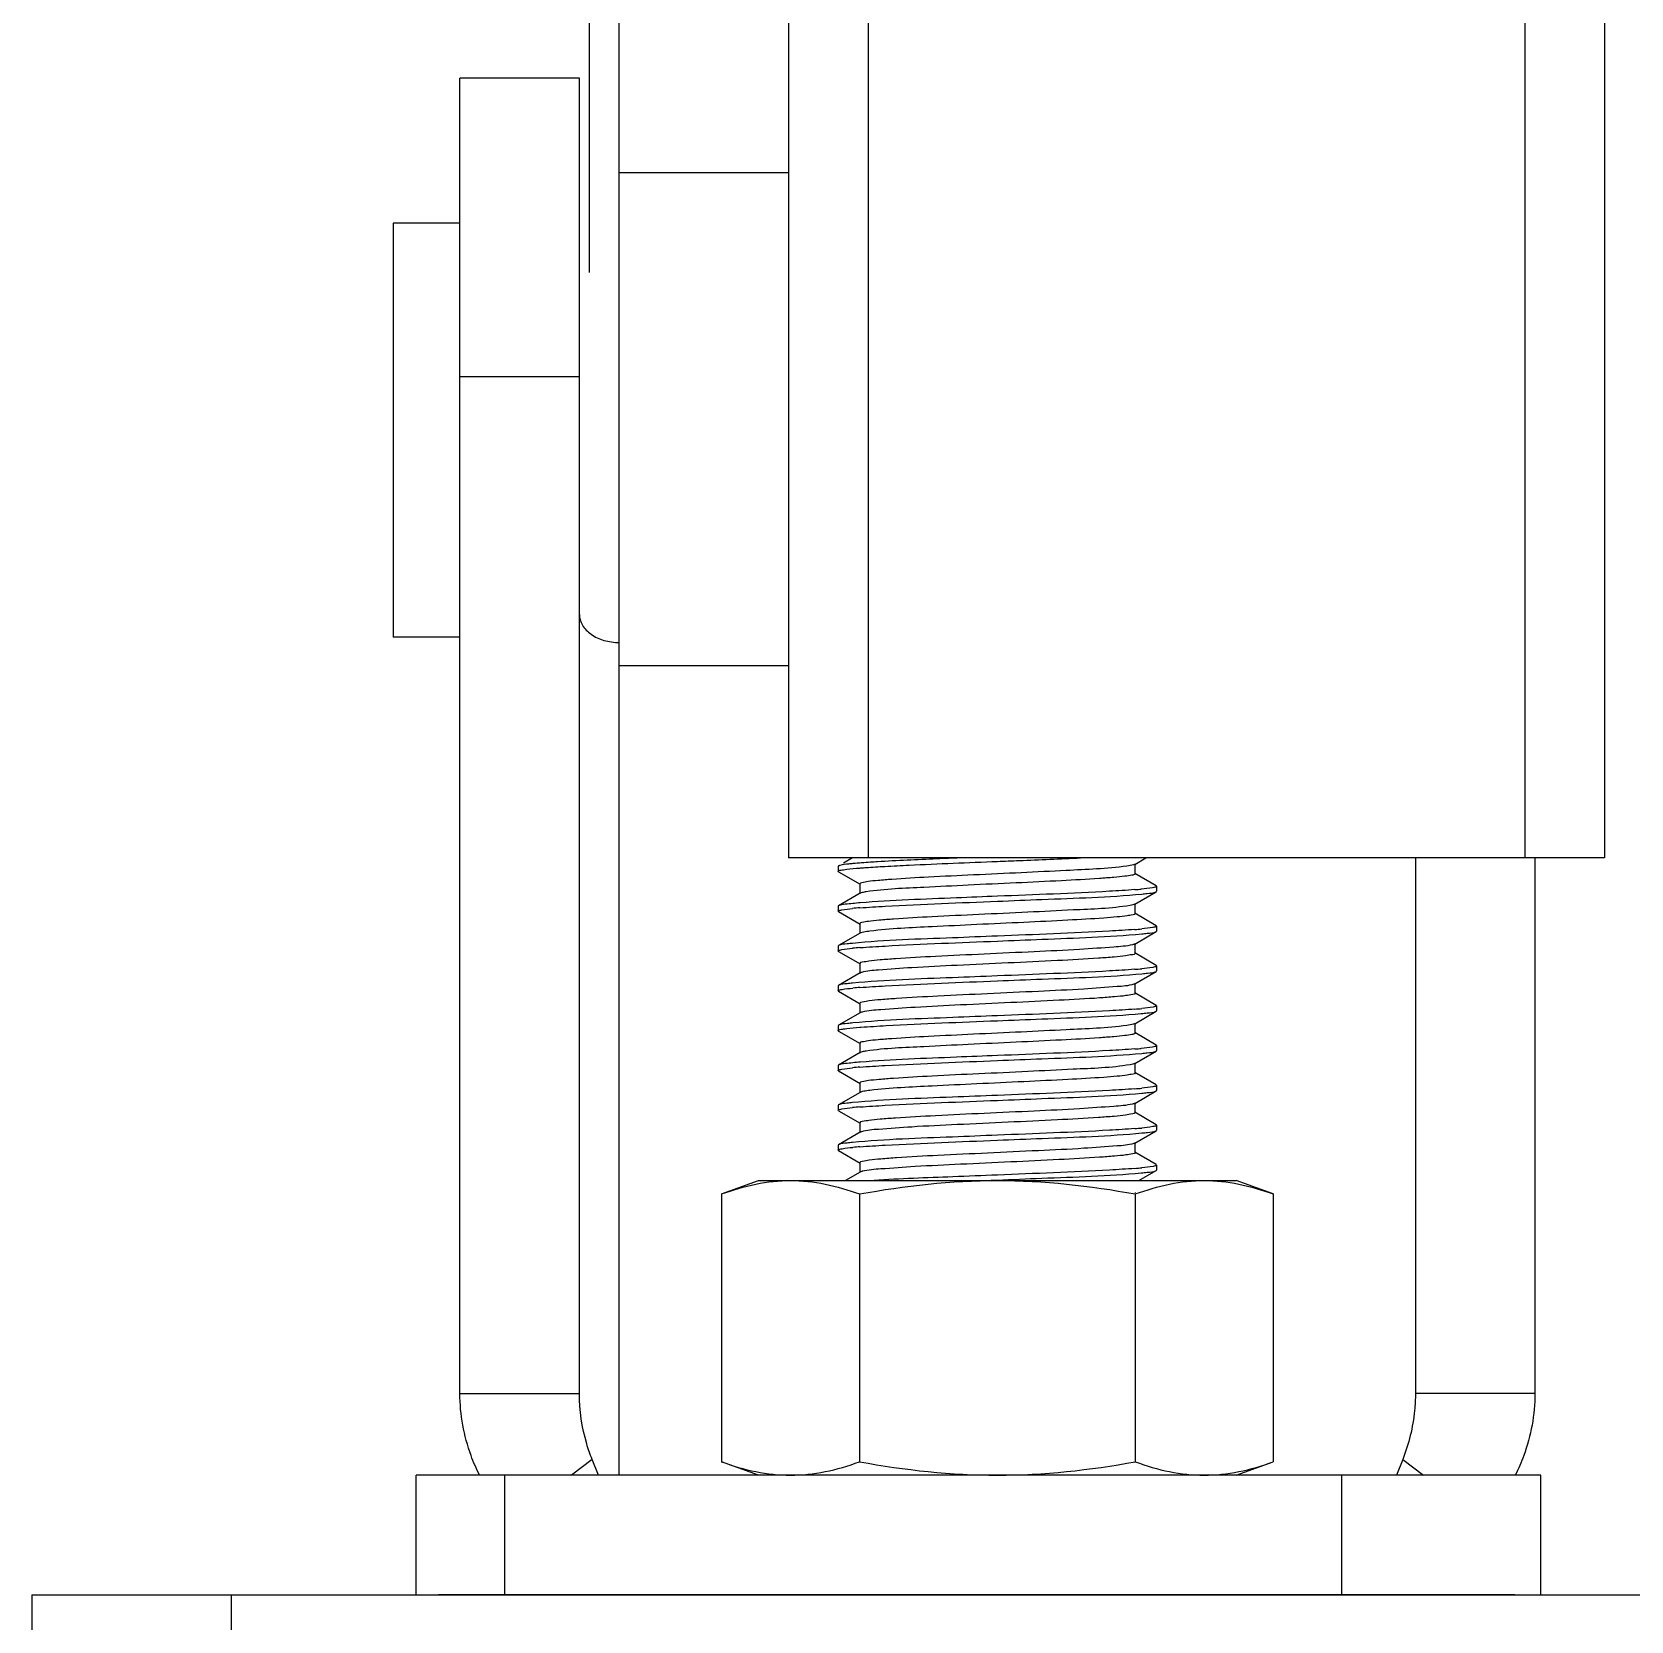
# Model space of a CAD drawing. Extents: x 1382187 to 1725648, y 860327 to 1571294.
# Drawn here: x 1505590 to 1506305, y 1235058 to 1235768 of the extents above; entities that cross this region are included whole.
import ezdxf

# ---------------------------------------------------------------- set-up
doc = ezdxf.new("R2010")
doc.units = 0
doc.header["$LTSCALE"] = 1000
doc.header["$MEASUREMENT"] = 0

msp = doc.modelspace()

# ---------------------------------------------------------------- linework, layer by layer
at = {"linetype": 'Continuous'}
for p, q in [((1505839.43, 1235660.53), (1505839.43, 1238674.19)), ((1505928.4, 1238358.6), (1505928.4, 1235398.99)), ((1505963.99, 1238358.6), (1505963.99, 1235398.99)), ((1506257.61, 1238358.6), (1506257.61, 1235398.99)), ((1506293.2, 1238358.6), (1506293.2, 1235398.99)), ((1505852.77, 1235123.13), (1505852.77, 1236197.1)), ((1505781.59, 1235159.65), (1505781.59, 1235747.36)), ((1505834.98, 1235747.36), (1505781.59, 1235747.36)), ((1505834.98, 1235159.65), (1505834.98, 1235747.36)), ((1505928.4, 1235705.12), (1505852.77, 1235705.12)), ((1505781.59, 1235682.62), (1505751.8, 1235682.62)), ((1505834.98, 1235613.89), (1505781.59, 1235613.89)), ((1505781.59, 1235497.69), (1505751.8, 1235497.69)), ((1505928.4, 1235484.88), (1505852.77, 1235484.88)), ((1506293.2, 1235398.99), (1505928.4, 1235398.99)), ((1505957.01, 1235398.99), (1505952.98, 1235396.66)), ((1506083.18, 1235396.1), (1506088.18, 1235398.99)), ((1506208.67, 1235398.99), (1506208.67, 1235159.65)), ((1506262.06, 1235398.99), (1506262.06, 1235159.65)), ((1505950.81, 1235395.4), (1505950.65, 1235395.21)), ((1505950.65, 1235395.21), (1505950.65, 1235392.98)), ((1505950.81, 1235392.79), (1505950.65, 1235392.98)), ((1505950.81, 1235392.79), (1505960.47, 1235387.2)), ((1505960.29, 1235394.48), (1505960.79, 1235394.52)), ((1506092.84, 1235386.51), (1506083.18, 1235392.1)), ((1506083.37, 1235391.87), (1506083.37, 1235396.32)), ((1505960.47, 1235383.2), (1505950.81, 1235377.61)), ((1505960.28, 1235387.42), (1505960.28, 1235382.97)), ((1506083.18, 1235378.3), (1506092.84, 1235383.89)), ((1506092.84, 1235386.51), (1506093.01, 1235386.31)), ((1506092.84, 1235383.89), (1506093.01, 1235384.09)), ((1506093.01, 1235386.31), (1506093.01, 1235384.09)), ((1505950.81, 1235377.61), (1505950.65, 1235377.41)), ((1505950.65, 1235377.41), (1505950.65, 1235375.19)), ((1506083.37, 1235374.08), (1506083.37, 1235378.53)), ((1505950.81, 1235374.99), (1505950.65, 1235375.19)), ((1505950.81, 1235374.99), (1505960.47, 1235369.4)), ((1505960.28, 1235369.63), (1505960.28, 1235365.18)), ((1506092.84, 1235368.71), (1506083.18, 1235374.3)), ((1506092.84, 1235368.71), (1506093.01, 1235368.52)), ((1506093.01, 1235368.52), (1506093.01, 1235366.29)), ((1505960.47, 1235365.4), (1505950.81, 1235359.81)), ((1505960.74, 1235365.53), (1505960.47, 1235365.4)), ((1506083.18, 1235360.51), (1506092.84, 1235366.1)), ((1506092.84, 1235366.1), (1506093.01, 1235366.29)), ((1505950.81, 1235359.81), (1505950.65, 1235359.62)), ((1505950.65, 1235359.62), (1505950.65, 1235357.39)), ((1505950.81, 1235357.2), (1505950.65, 1235357.39)), ((1505950.81, 1235357.2), (1505960.47, 1235351.61)), ((1506092.84, 1235350.92), (1506083.18, 1235356.51)), ((1506083.37, 1235356.28), (1506083.37, 1235360.73)), ((1505960.47, 1235347.61), (1505950.81, 1235342.02)), ((1505960.28, 1235351.83), (1505960.28, 1235347.38)), ((1506083.18, 1235342.71), (1506092.84, 1235348.3)), ((1506092.84, 1235350.92), (1506093.01, 1235350.72)), ((1506092.84, 1235348.3), (1506093.01, 1235348.5)), ((1506093.01, 1235350.72), (1506093.01, 1235348.5)), ((1505950.81, 1235342.02), (1505950.65, 1235341.82)), ((1505950.65, 1235341.82), (1505950.65, 1235339.6)), ((1506083.18, 1235342.71), (1506082.83, 1235342.56)), ((1506083.37, 1235338.49), (1506083.37, 1235342.94)), ((1505950.81, 1235339.4), (1505950.65, 1235339.6)), ((1505950.81, 1235339.4), (1505960.47, 1235333.81)), ((1505960.28, 1235334.04), (1505960.28, 1235329.59)), ((1506092.84, 1235333.12), (1506083.18, 1235338.71)), ((1506092.84, 1235333.12), (1506093.01, 1235332.93)), ((1506093.01, 1235332.93), (1506093.01, 1235330.7)), ((1505960.47, 1235329.82), (1505950.81, 1235324.22)), ((1506083.18, 1235324.92), (1506092.84, 1235330.51)), ((1506092.84, 1235330.51), (1506093.01, 1235330.7)), ((1505950.81, 1235324.22), (1505950.65, 1235324.03)), ((1505950.65, 1235324.03), (1505950.65, 1235321.8)), ((1505950.81, 1235321.61), (1505950.65, 1235321.8)), ((1505950.81, 1235321.61), (1505960.47, 1235316.02)), ((1505960.29, 1235323.3), (1505960.79, 1235323.34)), ((1506092.84, 1235315.33), (1506083.18, 1235320.92)), ((1506083.37, 1235320.69), (1506083.37, 1235325.14)), ((1505960.47, 1235312.02), (1505950.81, 1235306.43)), ((1505960.28, 1235316.24), (1505960.28, 1235311.79)), ((1506083.18, 1235307.12), (1506092.84, 1235312.71)), ((1506092.84, 1235315.33), (1506093.01, 1235315.13)), ((1506092.84, 1235312.71), (1506093.01, 1235312.91)), ((1506093.01, 1235315.13), (1506093.01, 1235312.91)), ((1505950.81, 1235306.43), (1505950.65, 1235306.23)), ((1505950.65, 1235306.23), (1505950.65, 1235304.01)), ((1505950.81, 1235303.81), (1505950.65, 1235304.01)), ((1506083.37, 1235302.9), (1506083.37, 1235307.35)), ((1505950.81, 1235303.81), (1505960.47, 1235298.22)), ((1505960.28, 1235298.45), (1505960.28, 1235294)), ((1506092.84, 1235297.53), (1506083.18, 1235303.12)), ((1506092.84, 1235297.53), (1506093.01, 1235297.34)), ((1506093.01, 1235297.34), (1506093.01, 1235295.11)), ((1505960.47, 1235294.23), (1505950.81, 1235288.63)), ((1505960.74, 1235294.35), (1505960.47, 1235294.23)), ((1506083.18, 1235289.33), (1506092.84, 1235294.92)), ((1506092.84, 1235294.92), (1506093.01, 1235295.11)), ((1505950.81, 1235288.63), (1505950.65, 1235288.44)), ((1505950.65, 1235288.44), (1505950.65, 1235286.21)), ((1505950.81, 1235286.02), (1505950.65, 1235286.21)), ((1505950.81, 1235286.02), (1505960.47, 1235280.43)), ((1506092.84, 1235279.74), (1506083.18, 1235285.33)), ((1506083.37, 1235285.1), (1506083.37, 1235289.55)), ((1505960.47, 1235276.43), (1505950.81, 1235270.84)), ((1505960.28, 1235280.65), (1505960.28, 1235276.2)), ((1506083.18, 1235271.53), (1506092.84, 1235277.12)), ((1506092.84, 1235279.74), (1506093.01, 1235279.54)), ((1506092.84, 1235277.12), (1506093.01, 1235277.32)), ((1506093.01, 1235279.54), (1506093.01, 1235277.32)), ((1505950.81, 1235270.84), (1505950.65, 1235270.64)), ((1505950.65, 1235270.64), (1505950.65, 1235268.42)), ((1505950.81, 1235268.22), (1505950.65, 1235268.42)), ((1505950.81, 1235268.22), (1505960.47, 1235262.63)), ((1506083.18, 1235271.53), (1506082.83, 1235271.38)), ((1506083.37, 1235267.31), (1506083.37, 1235271.76)), ((1505960.28, 1235262.86), (1505960.28, 1235258.41)), ((1506092.84, 1235261.94), (1506083.18, 1235267.53)), ((1506092.84, 1235261.94), (1506093.01, 1235261.75)), ((1506093.01, 1235261.75), (1506093.01, 1235259.52)), ((1505898.54, 1235248.84), (1505915.06, 1235254.85)), ((1505915.06, 1235254.85), (1506128.6, 1235254.85)), ((1505960.47, 1235258.64), (1505953.94, 1235254.85)), ((1506085.11, 1235254.85), (1506092.84, 1235259.33)), ((1506092.84, 1235259.33), (1506093.01, 1235259.52)), ((1506145.11, 1235248.84), (1506128.6, 1235254.85)), ((1505898.54, 1235248.84), (1505898.54, 1235129.18)), ((1505960.18, 1235248.84), (1505960.18, 1235129.18)), ((1506083.47, 1235248.84), (1506083.47, 1235129.18)), ((1506145.11, 1235248.84), (1506145.11, 1235129.18)), ((1505781.59, 1235159.65), (1505834.98, 1235159.65)), ((1506262.06, 1235159.65), (1506208.67, 1235159.65)), ((1505840.66, 1235130.22), (1505831.4, 1235123.18)), ((1505843.5, 1235123.13), (1505840.66, 1235130.22)), ((1505915.06, 1235123.17), (1505898.54, 1235129.18)), ((1506128.6, 1235123.17), (1506145.11, 1235129.18)), ((1506203, 1235130.22), (1506200.15, 1235123.13)), ((1506203, 1235130.22), (1506212.26, 1235123.18)), ((1506264.73, 1235123.17), (1505762.03, 1235123.17)), ((1505762.03, 1235069.78), (1505762.03, 1235123.17)), ((1505801.7, 1235069.78), (1505801.7, 1235123.17)), ((1506175.76, 1235069.78), (1506175.76, 1235123.17)), ((1506264.73, 1235069.78), (1506264.73, 1235123.17)), ((1505590.3, 1235069.78), (1505590.3, 1234963.01)), ((1505590.3, 1235069.78), (1506316.88, 1235069.78)), ((1505679.27, 1235069.78), (1505679.27, 1234963.01))]:
    msp.add_line(p, q, dxfattribs=at)
msp.add_line((1505751.8, 1235682.62), (1505751.8, 1235497.69))
at = {"color": 7}
msp.add_line((1506253.16, 1235069.78), (1505772.05, 1235069.78), dxfattribs=at)
at = {"linetype": 'Continuous'}
for centre, radius, start, end in [((1506067.15, 1235590.91), 206.72, 274.45949, 275.27319), ((1505975.54, 1235182.04), 195.24, 94.44665, 95.44856), ((1506067.56, 1235568.26), 201.86, 274.45708, 275.34311), ((1505975.66, 1235162.81), 196.68, 94.45208, 95.42243), ((1506067.52, 1235550.93), 202.32, 274.45721, 275.33727), ((1505976.05, 1235140.32), 201.39, 94.4567, 95.35017), ((1506081.48, 1235346.45), 4.11, 287.90929, 289.04387), ((1505963.65, 1235320.84), 9.56, 103.46037, 104.3304), ((1506067.75, 1235530.46), 199.64, 274.45618, 275.37567), ((1506067.15, 1235519.73), 206.72, 274.45949, 275.27319), ((1505975.54, 1235110.86), 195.24, 94.44665, 95.44856), ((1506067.56, 1235497.08), 201.86, 274.45708, 275.34311), ((1505975.66, 1235091.63), 196.68, 94.45208, 95.42243), ((1506067.52, 1235479.75), 202.32, 274.45721, 275.33727), ((1505976.05, 1235069.14), 201.39, 94.4567, 95.35017), ((1506081.48, 1235275.27), 4.11, 287.90929, 289.04387), ((1505963.65, 1235249.66), 9.56, 103.46037, 104.3304), ((1506067.75, 1235459.28), 199.64, 274.45618, 275.37567)]:
    msp.add_arc(centre, radius, start, end, dxfattribs=at)
for points, knots in [([(1505834.98, 1235507.83), (1505834.98, 1235506.16), (1505836.06, 1235502.58), (1505840.21, 1235498.48), (1505846.03, 1235495.85), (1505850.48, 1235495.25), (1505852.77, 1235495.25)], [0, 0, 0, 0, 0.209483, 0.444656, 0.71201, 1, 1, 1, 1]), ([(1505968.21, 1235397.24), (1505967.15, 1235397.18), (1505963.5, 1235396.95), (1505959.86, 1235396.68), (1505957.27, 1235396.44)], [0, 0, 0, 0, 0.289976, 1, 1, 1, 1]), ([(1506005.18, 1235398.99), (1506001.7, 1235398.85), (1505989.38, 1235398.33), (1505977.05, 1235397.78), (1505968.21, 1235397.24)], [0, 0, 0, 0, 0.282306, 1, 1, 1, 1]), ([(1505971.57, 1235395.21), (1505975.16, 1235395.41), (1505991.91, 1235396.26), (1506008.66, 1235396.91), (1506021.83, 1235397.43)], [0, 0, 0, 0, 0.214557, 1, 1, 1, 1]), ([(1506021.83, 1235397.43), (1506025.07, 1235397.56), (1506037.48, 1235398.06), (1506049.88, 1235398.56), (1506059.03, 1235398.99)], [0, 0, 0, 0, 0.261922, 1, 1, 1, 1]), ([(1505950.65, 1235392.98), (1505950.65, 1235393.07), (1505951.48, 1235393.66), (1505952.32, 1235393.61), (1505953.1, 1235393.73)], [0, 0, 0, 0, 0.092798, 1, 1, 1, 1]), ([(1505951.44, 1235395.63), (1505951.31, 1235395.6), (1505951.1, 1235395.53), (1505950.89, 1235395.45), (1505950.81, 1235395.4)], [0, 0, 0, 0, 0.580864, 1, 1, 1, 1]), ([(1505957.27, 1235396.44), (1505956.61, 1235396.38), (1505954.66, 1235396.17), (1505952.69, 1235395.97), (1505951.44, 1235395.63)], [0, 0, 0, 0, 0.336916, 1, 1, 1, 1]), ([(1505953.1, 1235393.73), (1505953.55, 1235393.8), (1505955.94, 1235394.12), (1505958.35, 1235394.32), (1505960.29, 1235394.48)], [0, 0, 0, 0, 0.190958, 1, 1, 1, 1]), ([(1506079.66, 1235395.33), (1506070.7, 1235394.13), (1506054.93, 1235393.52), (1506032.09, 1235392.32), (1506011.56, 1235391.41), (1505992.32, 1235390.47), (1505978, 1235389.69), (1505969.14, 1235388.96), (1505964.37, 1235388.55), (1505962.1, 1235388.04), (1505960.28, 1235387.78), (1505960.28, 1235387.42)], [0, 0, 0, 0, 0.226556, 0.394464, 0.573122, 0.741029, 0.877994, 0.929534, 0.967621, 0.99116, 1, 1, 1, 1]), ([(1505960.79, 1235394.52), (1505961.58, 1235394.58), (1505965.17, 1235394.84), (1505968.76, 1235395.06), (1505971.57, 1235395.21)], [0, 0, 0, 0, 0.220114, 1, 1, 1, 1]), ([(1506083.33, 1235391.76), (1506083.02, 1235391.4), (1506081.29, 1235391.2), (1506078.3, 1235390.63), (1506073.35, 1235390.23), (1506063.96, 1235389.5), (1506049.35, 1235388.72), (1506029.83, 1235387.78), (1506009.31, 1235386.88), (1505987.01, 1235385.66), (1505971.74, 1235385.14), (1505963.22, 1235383.85)], [0, 0, 0, 0, 0.011937, 0.038615, 0.07957, 0.133598, 0.274096, 0.443272, 0.620779, 0.785256, 1, 1, 1, 1]), ([(1506083.18, 1235396.1), (1506083.03, 1235396.01), (1506081.89, 1235395.61), (1506080.69, 1235395.47), (1506079.66, 1235395.33)], [0, 0, 0, 0, 0.140461, 1, 1, 1, 1]), ([(1506083.37, 1235391.87), (1506083.37, 1235391.85), (1506083.36, 1235391.81), (1506083.34, 1235391.78), (1506083.33, 1235391.76)], [0, 0, 0, 0, 0.463467, 1, 1, 1, 1]), ([(1505963.22, 1235383.85), (1505962.89, 1235383.8), (1505961.97, 1235383.64), (1505961, 1235383.5), (1505960.47, 1235383.2)], [0, 0, 0, 0, 0.353551, 1, 1, 1, 1]), ([(1506083.23, 1235384.81), (1506079.46, 1235384.51), (1506059, 1235383.28), (1506038.52, 1235382.53), (1506021.83, 1235381.86)], [0, 0, 0, 0, 0.184619, 1, 1, 1, 1]), ([(1506021.83, 1235379.64), (1506028.47, 1235379.9), (1506049.98, 1235380.82), (1506071.53, 1235381.46), (1506086.36, 1235382.85)], [0, 0, 0, 0, 0.308711, 1, 1, 1, 1]), ([(1506092.17, 1235385.88), (1506091.85, 1235385.79), (1506089.86, 1235385.41), (1506087.84, 1235385.22), (1506086.15, 1235385.06)], [0, 0, 0, 0, 0.163149, 1, 1, 1, 1]), ([(1506086.36, 1235382.85), (1506087.18, 1235382.93), (1506089.32, 1235383.23), (1506091.66, 1235383.21), (1506092.84, 1235383.89)], [0, 0, 0, 0, 0.379419, 1, 1, 1, 1]), ([(1506093, 1235386.31), (1506093, 1235386.21), (1506092.66, 1235386), (1506092.38, 1235385.93), (1506092.17, 1235385.88)], [0, 0, 0, 0, 0.312916, 1, 1, 1, 1]), ([(1505950.65, 1235375.19), (1505950.65, 1235375.28), (1505950.94, 1235375.48), (1505951.18, 1235375.54), (1505951.37, 1235375.59)], [0, 0, 0, 0, 0.319044, 1, 1, 1, 1]), ([(1505960.5, 1235378.92), (1505958.27, 1235378.75), (1505955.12, 1235378.31), (1505951.71, 1235378.12), (1505950.82, 1235377.61)], [0, 0, 0, 0, 0.683777, 1, 1, 1, 1]), ([(1505951.37, 1235375.59), (1505951.66, 1235375.68), (1505953.52, 1235376.06), (1505955.42, 1235376.24), (1505957, 1235376.4)], [0, 0, 0, 0, 0.160861, 1, 1, 1, 1]), ([(1506081.12, 1235377.76), (1506072.72, 1235376.32), (1506057.39, 1235375.92), (1506034.87, 1235374.63), (1506013.84, 1235373.73), (1505993.89, 1235372.76), (1505978.93, 1235371.96), (1505969.63, 1235371.21), (1505964.59, 1235370.79), (1505962.21, 1235370.25), (1505960.28, 1235370), (1505960.28, 1235369.63)], [0, 0, 0, 0, 0.210773, 0.377666, 0.558838, 0.731273, 0.873076, 0.926648, 0.966309, 0.990838, 1, 1, 1, 1]), ([(1505960.4, 1235376.69), (1505964.17, 1235376.99), (1505984.64, 1235378.22), (1506005.12, 1235378.97), (1506021.83, 1235379.64)], [0, 0, 0, 0, 0.184504, 1, 1, 1, 1]), ([(1506021.83, 1235381.86), (1506015.74, 1235381.62), (1505995.29, 1235380.78), (1505974.82, 1235380.04), (1505960.5, 1235378.92)], [0, 0, 0, 0, 0.297814, 1, 1, 1, 1]), ([(1506083.18, 1235378.3), (1506082.95, 1235378.17), (1506082.25, 1235377.97), (1506081.56, 1235377.83), (1506081.12, 1235377.76)], [0, 0, 0, 0, 0.374139, 1, 1, 1, 1]), ([(1506083.37, 1235374.08), (1506083.37, 1235373.73), (1506081.61, 1235373.47), (1506079.39, 1235372.97), (1506074.75, 1235372.56), (1506066.1, 1235371.84), (1506052.11, 1235371.07), (1506033.23, 1235370.14), (1506012.96, 1235369.24), (1505990.02, 1235368.07), (1505974.06, 1235367.4), (1505964.85, 1235366.28)], [0, 0, 0, 0, 0.008683, 0.031763, 0.069103, 0.119686, 0.254361, 0.420111, 0.597552, 0.765912, 1, 1, 1, 1]), ([(1506093, 1235368.52), (1506093, 1235368.43), (1506092.71, 1235368.23), (1506092.46, 1235368.16), (1506092.28, 1235368.11)], [0, 0, 0, 0, 0.318137, 1, 1, 1, 1]), ([(1506021.83, 1235364.07), (1506015.13, 1235363.8), (1505993.51, 1235362.88), (1505971.86, 1235362.26), (1505957, 1235360.82)], [0, 0, 0, 0, 0.309919, 1, 1, 1, 1]), ([(1505960.39, 1235358.89), (1505964.16, 1235359.19), (1505984.63, 1235360.43), (1506005.12, 1235361.18), (1506021.83, 1235361.84)], [0, 0, 0, 0, 0.184493, 1, 1, 1, 1]), ([(1505964.85, 1235366.28), (1505964.38, 1235366.22), (1505963, 1235366.03), (1505961.6, 1235365.85), (1505960.74, 1235365.53)], [0, 0, 0, 0, 0.341642, 1, 1, 1, 1]), ([(1506083.25, 1235367.02), (1506079.48, 1235366.72), (1506059.01, 1235365.48), (1506038.53, 1235364.73), (1506021.83, 1235364.07)], [0, 0, 0, 0, 0.184538, 1, 1, 1, 1]), ([(1506021.83, 1235361.84), (1506028.47, 1235362.11), (1506049.98, 1235363.02), (1506071.52, 1235363.66), (1506086.34, 1235365.06)], [0, 0, 0, 0, 0.308641, 1, 1, 1, 1]), ([(1506086.34, 1235365.06), (1506087.17, 1235365.13), (1506089.31, 1235365.44), (1506091.66, 1235365.41), (1506092.84, 1235366.1)], [0, 0, 0, 0, 0.379512, 1, 1, 1, 1]), ([(1506092.28, 1235368.11), (1506091.97, 1235368.03), (1506090.01, 1235367.63), (1506088.03, 1235367.44), (1506086.36, 1235367.28)], [0, 0, 0, 0, 0.159502, 1, 1, 1, 1]), ([(1505950.65, 1235357.39), (1505950.65, 1235357.49), (1505950.94, 1235357.68), (1505951.19, 1235357.75), (1505951.38, 1235357.8)], [0, 0, 0, 0, 0.318595, 1, 1, 1, 1]), ([(1505957, 1235360.82), (1505956.21, 1235360.75), (1505954.17, 1235360.46), (1505951.94, 1235360.47), (1505950.81, 1235359.81)], [0, 0, 0, 0, 0.378482, 1, 1, 1, 1]), ([(1505951.38, 1235357.8), (1505951.67, 1235357.88), (1505953.55, 1235358.27), (1505955.47, 1235358.45), (1505957.07, 1235358.61)], [0, 0, 0, 0, 0.160696, 1, 1, 1, 1]), ([(1506082.22, 1235360.18), (1506079.5, 1235359.53), (1506071.56, 1235358.98), (1506056.95, 1235357.92), (1506037.59, 1235357.01), (1506016.12, 1235356.02), (1505995.47, 1235355.04), (1505979.87, 1235354.22), (1505970.12, 1235353.45), (1505964.82, 1235353.03), (1505962.32, 1235352.47), (1505960.28, 1235352.22), (1505960.28, 1235351.83)], [0, 0, 0, 0, 0.068576, 0.194029, 0.359725, 0.543506, 0.720761, 0.867753, 0.923531, 0.964877, 0.99049, 1, 1, 1, 1]), ([(1506083.37, 1235356.28), (1506083.37, 1235355.89), (1506081.27, 1235355.65), (1506078.71, 1235355.06), (1506073.28, 1235354.64), (1506063.3, 1235353.86), (1506047.38, 1235353.03), (1506026.39, 1235352.04), (1506004.71, 1235351.03), (1505985.37, 1235350.15), (1505971.14, 1235349.01), (1505963.49, 1235348.56), (1505961.02, 1235347.82)], [0, 0, 0, 0, 0.009703, 0.035887, 0.07813, 0.135078, 0.284815, 0.464601, 0.649729, 0.81476, 0.937049, 1, 1, 1, 1]), ([(1506083.18, 1235360.51), (1506083.06, 1235360.44), (1506082.74, 1235360.32), (1506082.41, 1235360.23), (1506082.22, 1235360.18)], [0, 0, 0, 0, 0.406881, 1, 1, 1, 1]), ([(1505961.02, 1235347.82), (1505960.91, 1235347.79), (1505960.72, 1235347.73), (1505960.55, 1235347.65), (1505960.47, 1235347.61)], [0, 0, 0, 0, 0.569522, 1, 1, 1, 1]), ([(1506083.25, 1235349.22), (1506079.47, 1235348.92), (1506059.01, 1235347.69), (1506038.53, 1235346.94), (1506021.83, 1235346.27)], [0, 0, 0, 0, 0.184553, 1, 1, 1, 1]), ([(1506021.83, 1235344.05), (1506028.49, 1235344.31), (1506050.03, 1235345.23), (1506071.61, 1235345.86), (1506086.45, 1235347.27)], [0, 0, 0, 0, 0.309073, 1, 1, 1, 1]), ([(1506092.19, 1235350.29), (1506091.88, 1235350.21), (1506089.94, 1235349.83), (1506087.98, 1235349.64), (1506086.34, 1235349.49)], [0, 0, 0, 0, 0.163341, 1, 1, 1, 1]), ([(1506086.45, 1235347.27), (1506087.26, 1235347.35), (1506089.37, 1235347.65), (1506091.68, 1235347.63), (1506092.84, 1235348.3)], [0, 0, 0, 0, 0.379133, 1, 1, 1, 1]), ([(1506093, 1235350.72), (1506093, 1235350.62), (1506092.67, 1235350.42), (1506092.4, 1235350.35), (1506092.19, 1235350.29)], [0, 0, 0, 0, 0.314295, 1, 1, 1, 1]), ([(1505950.65, 1235339.6), (1505950.65, 1235339.7), (1505950.97, 1235339.9), (1505951.23, 1235339.97), (1505951.44, 1235340.02)], [0, 0, 0, 0, 0.315177, 1, 1, 1, 1]), ([(1505957.07, 1235343.04), (1505956.27, 1235342.96), (1505954.21, 1235342.67), (1505951.95, 1235342.68), (1505950.81, 1235342.02)], [0, 0, 0, 0, 0.378727, 1, 1, 1, 1]), ([(1505951.44, 1235340.02), (1505951.74, 1235340.1), (1505953.67, 1235340.49), (1505955.63, 1235340.68), (1505957.27, 1235340.83)], [0, 0, 0, 0, 0.16229, 1, 1, 1, 1]), ([(1506021.83, 1235346.27), (1506015.14, 1235346.01), (1505993.55, 1235345.08), (1505971.92, 1235344.46), (1505957.07, 1235343.04)], [0, 0, 0, 0, 0.309586, 1, 1, 1, 1]), ([(1506082.75, 1235342.53), (1506080.37, 1235341.76), (1506072.8, 1235341.37), (1506058.7, 1235340.18), (1506039.37, 1235339.32), (1506017.64, 1235338.29), (1505996.53, 1235337.3), (1505980.51, 1235336.47), (1505970.46, 1235335.68), (1505964.98, 1235335.26), (1505962.39, 1235334.68), (1505960.28, 1235334.44), (1505960.28, 1235334.04)], [0, 0, 0, 0, 0.061098, 0.182334, 0.347135, 0.532706, 0.713328, 0.863975, 0.921317, 0.963856, 0.990226, 1, 1, 1, 1]), ([(1505960.4, 1235341.1), (1505964.17, 1235341.4), (1505984.64, 1235342.63), (1506005.12, 1235343.38), (1506021.83, 1235344.05)], [0, 0, 0, 0, 0.184541, 1, 1, 1, 1]), ([(1506083.37, 1235338.49), (1506083.37, 1235338.1), (1506081.33, 1235337.85), (1506078.83, 1235337.29), (1506073.53, 1235336.87), (1506063.77, 1235336.1), (1506048.17, 1235335.28), (1506027.52, 1235334.3), (1506006.04, 1235333.31), (1505986.68, 1235332.4), (1505972.08, 1235331.34), (1505964.14, 1235330.79), (1505961.43, 1235330.14)], [0, 0, 0, 0, 0.009517, 0.035128, 0.076492, 0.132277, 0.279305, 0.456588, 0.640385, 0.806077, 0.931494, 1, 1, 1, 1]), ([(1506093, 1235332.93), (1506093.01, 1235332.84), (1506092.72, 1235332.64), (1506092.48, 1235332.58), (1506092.3, 1235332.53)], [0, 0, 0, 0, 0.319254, 1, 1, 1, 1]), ([(1506021.83, 1235328.48), (1506015.18, 1235328.21), (1505993.66, 1235327.3), (1505972.1, 1235326.66), (1505957.27, 1235325.26)], [0, 0, 0, 0, 0.308784, 1, 1, 1, 1]), ([(1505961.29, 1235330.1), (1505961.12, 1235330.06), (1505960.85, 1235329.98), (1505960.58, 1235329.87), (1505960.47, 1235329.82)], [0, 0, 0, 0, 0.585672, 1, 1, 1, 1]), ([(1505960.79, 1235323.34), (1505964.57, 1235323.63), (1505984.9, 1235324.85), (1506005.26, 1235325.59), (1506021.83, 1235326.25)], [0, 0, 0, 0, 0.186017, 1, 1, 1, 1]), ([(1506083.26, 1235331.43), (1506079.49, 1235331.13), (1506059.02, 1235329.89), (1506038.53, 1235329.14), (1506021.83, 1235328.48)], [0, 0, 0, 0, 0.184509, 1, 1, 1, 1]), ([(1506021.83, 1235326.25), (1506028.43, 1235326.52), (1506049.88, 1235327.43), (1506071.36, 1235328.07), (1506086.15, 1235329.45)], [0, 0, 0, 0, 0.307895, 1, 1, 1, 1]), ([(1506086.15, 1235329.45), (1506087.01, 1235329.53), (1506089.21, 1235329.84), (1506091.63, 1235329.8), (1506092.84, 1235330.51)], [0, 0, 0, 0, 0.380051, 1, 1, 1, 1]), ([(1506092.3, 1235332.53), (1506091.99, 1235332.44), (1506090.06, 1235332.04), (1506088.1, 1235331.86), (1506086.45, 1235331.7)], [0, 0, 0, 0, 0.159053, 1, 1, 1, 1]), ([(1505950.65, 1235321.8), (1505950.65, 1235321.89), (1505951.48, 1235322.48), (1505952.32, 1235322.43), (1505953.1, 1235322.55)], [0, 0, 0, 0, 0.092798, 1, 1, 1, 1]), ([(1505957.27, 1235325.26), (1505956.45, 1235325.18), (1505954.32, 1235324.88), (1505951.99, 1235324.9), (1505950.81, 1235324.22)], [0, 0, 0, 0, 0.379378, 1, 1, 1, 1]), ([(1505953.1, 1235322.55), (1505953.55, 1235322.62), (1505955.94, 1235322.94), (1505958.35, 1235323.14), (1505960.29, 1235323.3)], [0, 0, 0, 0, 0.190958, 1, 1, 1, 1]), ([(1506079.66, 1235324.15), (1506070.7, 1235322.95), (1506054.93, 1235322.34), (1506032.09, 1235321.14), (1506011.56, 1235320.23), (1505992.32, 1235319.29), (1505978, 1235318.51), (1505969.14, 1235317.78), (1505964.37, 1235317.37), (1505962.1, 1235316.86), (1505960.28, 1235316.6), (1505960.28, 1235316.24)], [0, 0, 0, 0, 0.226556, 0.394464, 0.573122, 0.741029, 0.877994, 0.929534, 0.967621, 0.99116, 1, 1, 1, 1]), ([(1506083.33, 1235320.58), (1506083.02, 1235320.22), (1506081.29, 1235320.02), (1506078.3, 1235319.45), (1506073.35, 1235319.05), (1506063.96, 1235318.32), (1506049.35, 1235317.54), (1506029.83, 1235316.6), (1506009.31, 1235315.7), (1505987.01, 1235314.48), (1505971.74, 1235313.96), (1505963.22, 1235312.67)], [0, 0, 0, 0, 0.011937, 0.038615, 0.07957, 0.133598, 0.274096, 0.443272, 0.620779, 0.785256, 1, 1, 1, 1]), ([(1506083.18, 1235324.92), (1506083.03, 1235324.83), (1506081.89, 1235324.44), (1506080.69, 1235324.29), (1506079.66, 1235324.15)], [0, 0, 0, 0, 0.140461, 1, 1, 1, 1]), ([(1506083.37, 1235320.69), (1506083.37, 1235320.67), (1506083.36, 1235320.63), (1506083.34, 1235320.6), (1506083.33, 1235320.58)], [0, 0, 0, 0, 0.463467, 1, 1, 1, 1]), ([(1505963.22, 1235312.67), (1505962.89, 1235312.62), (1505961.97, 1235312.46), (1505961, 1235312.32), (1505960.47, 1235312.02)], [0, 0, 0, 0, 0.353551, 1, 1, 1, 1]), ([(1506083.23, 1235313.63), (1506079.46, 1235313.33), (1506059, 1235312.1), (1506038.52, 1235311.35), (1506021.83, 1235310.68)], [0, 0, 0, 0, 0.184619, 1, 1, 1, 1]), ([(1506021.83, 1235308.46), (1506028.47, 1235308.72), (1506049.98, 1235309.64), (1506071.53, 1235310.28), (1506086.36, 1235311.67)], [0, 0, 0, 0, 0.308711, 1, 1, 1, 1]), ([(1506092.17, 1235314.7), (1506091.85, 1235314.61), (1506089.86, 1235314.23), (1506087.84, 1235314.04), (1506086.15, 1235313.88)], [0, 0, 0, 0, 0.163149, 1, 1, 1, 1]), ([(1506086.36, 1235311.67), (1506087.18, 1235311.75), (1506089.32, 1235312.05), (1506091.66, 1235312.03), (1506092.84, 1235312.71)], [0, 0, 0, 0, 0.379419, 1, 1, 1, 1]), ([(1506093, 1235315.13), (1506093, 1235315.03), (1506092.66, 1235314.82), (1506092.38, 1235314.75), (1506092.17, 1235314.7)], [0, 0, 0, 0, 0.312916, 1, 1, 1, 1]), ([(1505950.65, 1235304.01), (1505950.65, 1235304.1), (1505950.94, 1235304.3), (1505951.18, 1235304.36), (1505951.37, 1235304.41)], [0, 0, 0, 0, 0.319044, 1, 1, 1, 1]), ([(1505960.5, 1235307.74), (1505958.27, 1235307.57), (1505955.12, 1235307.13), (1505951.71, 1235306.94), (1505950.82, 1235306.43)], [0, 0, 0, 0, 0.683777, 1, 1, 1, 1]), ([(1505951.37, 1235304.41), (1505951.66, 1235304.5), (1505953.52, 1235304.88), (1505955.42, 1235305.06), (1505957, 1235305.22)], [0, 0, 0, 0, 0.160861, 1, 1, 1, 1]), ([(1506081.12, 1235306.58), (1506072.72, 1235305.14), (1506057.39, 1235304.74), (1506034.87, 1235303.45), (1506013.84, 1235302.55), (1505993.89, 1235301.58), (1505978.93, 1235300.78), (1505969.63, 1235300.03), (1505964.59, 1235299.61), (1505962.21, 1235299.07), (1505960.28, 1235298.82), (1505960.28, 1235298.45)], [0, 0, 0, 0, 0.210773, 0.377666, 0.558838, 0.731273, 0.873076, 0.926648, 0.966309, 0.990838, 1, 1, 1, 1]), ([(1505960.4, 1235305.51), (1505964.17, 1235305.81), (1505984.64, 1235307.04), (1506005.12, 1235307.79), (1506021.83, 1235308.46)], [0, 0, 0, 0, 0.184504, 1, 1, 1, 1]), ([(1506021.83, 1235310.68), (1506015.74, 1235310.44), (1505995.29, 1235309.6), (1505974.82, 1235308.86), (1505960.5, 1235307.74)], [0, 0, 0, 0, 0.297814, 1, 1, 1, 1]), ([(1506083.18, 1235307.12), (1506082.95, 1235306.99), (1506082.25, 1235306.79), (1506081.56, 1235306.65), (1506081.12, 1235306.58)], [0, 0, 0, 0, 0.374139, 1, 1, 1, 1]), ([(1506083.37, 1235302.9), (1506083.37, 1235302.55), (1506081.61, 1235302.29), (1506079.39, 1235301.79), (1506074.75, 1235301.38), (1506066.1, 1235300.66), (1506052.11, 1235299.89), (1506033.23, 1235298.96), (1506012.96, 1235298.06), (1505990.02, 1235296.89), (1505974.06, 1235296.22), (1505964.85, 1235295.1)], [0, 0, 0, 0, 0.008683, 0.031763, 0.069103, 0.119686, 0.254361, 0.420111, 0.597552, 0.765912, 1, 1, 1, 1]), ([(1506092.28, 1235296.93), (1506091.97, 1235296.85), (1506090.01, 1235296.45), (1506088.03, 1235296.26), (1506086.36, 1235296.1)], [0, 0, 0, 0, 0.159502, 1, 1, 1, 1]), ([(1506093, 1235297.34), (1506093, 1235297.25), (1506092.71, 1235297.05), (1506092.46, 1235296.98), (1506092.28, 1235296.93)], [0, 0, 0, 0, 0.318137, 1, 1, 1, 1]), ([(1506021.83, 1235292.89), (1506015.13, 1235292.62), (1505993.51, 1235291.7), (1505971.86, 1235291.08), (1505957, 1235289.64)], [0, 0, 0, 0, 0.309919, 1, 1, 1, 1]), ([(1505960.39, 1235287.71), (1505964.16, 1235288.01), (1505984.63, 1235289.25), (1506005.12, 1235290), (1506021.83, 1235290.66)], [0, 0, 0, 0, 0.184493, 1, 1, 1, 1]), ([(1505964.85, 1235295.1), (1505964.38, 1235295.04), (1505963, 1235294.85), (1505961.6, 1235294.67), (1505960.74, 1235294.35)], [0, 0, 0, 0, 0.341642, 1, 1, 1, 1]), ([(1506083.25, 1235295.84), (1506079.48, 1235295.54), (1506059.01, 1235294.3), (1506038.53, 1235293.55), (1506021.83, 1235292.89)], [0, 0, 0, 0, 0.184538, 1, 1, 1, 1]), ([(1506021.83, 1235290.66), (1506028.47, 1235290.93), (1506049.98, 1235291.84), (1506071.52, 1235292.48), (1506086.34, 1235293.88)], [0, 0, 0, 0, 0.308641, 1, 1, 1, 1]), ([(1506086.34, 1235293.88), (1506087.17, 1235293.95), (1506089.31, 1235294.26), (1506091.66, 1235294.23), (1506092.84, 1235294.92)], [0, 0, 0, 0, 0.379512, 1, 1, 1, 1]), ([(1505950.65, 1235286.21), (1505950.65, 1235286.31), (1505950.94, 1235286.5), (1505951.19, 1235286.57), (1505951.38, 1235286.62)], [0, 0, 0, 0, 0.318595, 1, 1, 1, 1]), ([(1505957, 1235289.64), (1505956.21, 1235289.57), (1505954.17, 1235289.28), (1505951.94, 1235289.29), (1505950.81, 1235288.63)], [0, 0, 0, 0, 0.378482, 1, 1, 1, 1]), ([(1505951.38, 1235286.62), (1505951.67, 1235286.7), (1505953.55, 1235287.09), (1505955.47, 1235287.27), (1505957.07, 1235287.43)], [0, 0, 0, 0, 0.160696, 1, 1, 1, 1]), ([(1506082.22, 1235289), (1506079.5, 1235288.35), (1506071.56, 1235287.8), (1506056.95, 1235286.74), (1506037.59, 1235285.83), (1506016.12, 1235284.84), (1505995.47, 1235283.87), (1505979.87, 1235283.04), (1505970.12, 1235282.27), (1505964.82, 1235281.85), (1505962.32, 1235281.29), (1505960.28, 1235281.04), (1505960.28, 1235280.65)], [0, 0, 0, 0, 0.068576, 0.194029, 0.359725, 0.543506, 0.720761, 0.867753, 0.923531, 0.964877, 0.99049, 1, 1, 1, 1]), ([(1506083.37, 1235285.1), (1506083.37, 1235284.71), (1506081.27, 1235284.47), (1506078.71, 1235283.88), (1506073.28, 1235283.46), (1506063.3, 1235282.68), (1506047.38, 1235281.85), (1506026.39, 1235280.86), (1506004.71, 1235279.85), (1505985.37, 1235278.97), (1505971.14, 1235277.83), (1505963.49, 1235277.38), (1505961.02, 1235276.64)], [0, 0, 0, 0, 0.009703, 0.035887, 0.07813, 0.135078, 0.284815, 0.464601, 0.649729, 0.81476, 0.937049, 1, 1, 1, 1]), ([(1506083.18, 1235289.33), (1506083.06, 1235289.26), (1506082.74, 1235289.14), (1506082.41, 1235289.05), (1506082.22, 1235289)], [0, 0, 0, 0, 0.406881, 1, 1, 1, 1]), ([(1505961.02, 1235276.64), (1505960.91, 1235276.61), (1505960.72, 1235276.55), (1505960.55, 1235276.47), (1505960.47, 1235276.43)], [0, 0, 0, 0, 0.569522, 1, 1, 1, 1]), ([(1506083.25, 1235278.04), (1506079.47, 1235277.74), (1506059.01, 1235276.51), (1506038.53, 1235275.76), (1506021.83, 1235275.09)], [0, 0, 0, 0, 0.184553, 1, 1, 1, 1]), ([(1506021.83, 1235272.87), (1506028.49, 1235273.13), (1506050.03, 1235274.05), (1506071.61, 1235274.68), (1506086.45, 1235276.09)], [0, 0, 0, 0, 0.309073, 1, 1, 1, 1]), ([(1506092.19, 1235279.11), (1506091.88, 1235279.03), (1506089.94, 1235278.65), (1506087.98, 1235278.46), (1506086.34, 1235278.31)], [0, 0, 0, 0, 0.163341, 1, 1, 1, 1]), ([(1506086.45, 1235276.09), (1506087.26, 1235276.17), (1506089.37, 1235276.47), (1506091.68, 1235276.45), (1506092.84, 1235277.12)], [0, 0, 0, 0, 0.379133, 1, 1, 1, 1]), ([(1506093, 1235279.54), (1506093, 1235279.44), (1506092.67, 1235279.24), (1506092.4, 1235279.17), (1506092.19, 1235279.11)], [0, 0, 0, 0, 0.314295, 1, 1, 1, 1]), ([(1505950.65, 1235268.42), (1505950.65, 1235268.52), (1505950.97, 1235268.72), (1505951.23, 1235268.79), (1505951.44, 1235268.84)], [0, 0, 0, 0, 0.315177, 1, 1, 1, 1]), ([(1505957.07, 1235271.86), (1505956.27, 1235271.78), (1505954.21, 1235271.49), (1505951.95, 1235271.5), (1505950.81, 1235270.84)], [0, 0, 0, 0, 0.378727, 1, 1, 1, 1]), ([(1505951.44, 1235268.84), (1505951.74, 1235268.92), (1505953.67, 1235269.31), (1505955.63, 1235269.5), (1505957.27, 1235269.65)], [0, 0, 0, 0, 0.16229, 1, 1, 1, 1]), ([(1506021.83, 1235275.09), (1506015.14, 1235274.83), (1505993.55, 1235273.9), (1505971.92, 1235273.28), (1505957.07, 1235271.86)], [0, 0, 0, 0, 0.309586, 1, 1, 1, 1]), ([(1506082.75, 1235271.35), (1506080.37, 1235270.58), (1506072.8, 1235270.19), (1506058.7, 1235269), (1506039.37, 1235268.14), (1506017.64, 1235267.11), (1505996.53, 1235266.12), (1505980.51, 1235265.29), (1505970.46, 1235264.5), (1505964.98, 1235264.08), (1505962.39, 1235263.5), (1505960.28, 1235263.26), (1505960.28, 1235262.86)], [0, 0, 0, 0, 0.061098, 0.182334, 0.347135, 0.532706, 0.713328, 0.863975, 0.921317, 0.963856, 0.990226, 1, 1, 1, 1]), ([(1505960.4, 1235269.92), (1505964.17, 1235270.22), (1505984.64, 1235271.45), (1506005.12, 1235272.2), (1506021.83, 1235272.87)], [0, 0, 0, 0, 0.184541, 1, 1, 1, 1]), ([(1506083.37, 1235267.31), (1506083.37, 1235266.92), (1506081.33, 1235266.67), (1506078.83, 1235266.11), (1506073.53, 1235265.69), (1506063.77, 1235264.92), (1506048.17, 1235264.1), (1506027.52, 1235263.12), (1506006.04, 1235262.13), (1505986.68, 1235261.22), (1505972.08, 1235260.16), (1505964.14, 1235259.61), (1505961.43, 1235258.96)], [0, 0, 0, 0, 0.009517, 0.035128, 0.076492, 0.132277, 0.279305, 0.456588, 0.640385, 0.806077, 0.931494, 1, 1, 1, 1]), ([(1506092.3, 1235261.35), (1506091.99, 1235261.26), (1506090.06, 1235260.86), (1506088.1, 1235260.68), (1506086.45, 1235260.52)], [0, 0, 0, 0, 0.159053, 1, 1, 1, 1]), ([(1506093, 1235261.75), (1506093.01, 1235261.66), (1506092.72, 1235261.46), (1506092.48, 1235261.4), (1506092.3, 1235261.35)], [0, 0, 0, 0, 0.319254, 1, 1, 1, 1]), ([(1505898.54, 1235248.84), (1505903.54, 1235250.66), (1505913.64, 1235253.69), (1505924.17, 1235254.85), (1505929.36, 1235254.85)], [0, 0, 0, 0, 0.506411, 1, 1, 1, 1]), ([(1505929.36, 1235254.85), (1505934.55, 1235254.85), (1505945.08, 1235253.69), (1505955.18, 1235250.66), (1505960.18, 1235248.84)], [0, 0, 0, 0, 0.493589, 1, 1, 1, 1]), ([(1505961.29, 1235258.92), (1505961.12, 1235258.88), (1505960.85, 1235258.8), (1505960.58, 1235258.69), (1505960.47, 1235258.64)], [0, 0, 0, 0, 0.585672, 1, 1, 1, 1]), ([(1506021.83, 1235257.3), (1506015.18, 1235257.03), (1505996.81, 1235256.25), (1505978.41, 1235255.67), (1505966.69, 1235254.85)], [0, 0, 0, 0, 0.3087844, 0.853737, 0.853737, 0.853737, 0.853737]), ([(1506083.26, 1235260.25), (1506079.49, 1235259.95), (1506059.02, 1235258.71), (1506038.53, 1235257.96), (1506021.83, 1235257.3)], [0, 0, 0, 0, 0.184509, 1, 1, 1, 1]), ([(1506021.83, 1235255.07), (1506028.43, 1235255.34), (1506049.88, 1235256.25), (1506071.36, 1235256.89), (1506086.15, 1235258.27)], [0, 0, 0, 0, 0.307895, 1, 1, 1, 1]), ([(1506083.47, 1235248.84), (1506088.47, 1235250.66), (1506098.57, 1235253.69), (1506109.1, 1235254.85), (1506114.29, 1235254.85)], [0, 0, 0, 0, 0.506411, 1, 1, 1, 1]), ([(1506086.15, 1235258.27), (1506087.01, 1235258.35), (1506089.21, 1235258.66), (1506091.63, 1235258.62), (1506092.84, 1235259.33)], [0, 0, 0, 0, 0.380051, 1, 1, 1, 1]), ([(1506114.29, 1235254.85), (1506119.48, 1235254.85), (1506130.01, 1235253.69), (1506140.11, 1235250.66), (1506145.11, 1235248.84)], [0, 0, 0, 0, 0.493589, 1, 1, 1, 1]), ([(1506083.37, 1235249.51), (1506083.37, 1235249.49), (1506083.36, 1235249.45), (1506083.34, 1235249.42), (1506083.33, 1235249.4)], [0, 0, 0, 0, 0.463467, 1, 1, 1, 1]), ([(1505790.34, 1235123.17), (1505788.92, 1235126.02), (1505783.92, 1235137.56), (1505781.59, 1235150.27), (1505781.59, 1235159.65)], [0, 0, 0, 0, 0.253543, 1, 1, 1, 1]), ([(1505840.66, 1235130.22), (1505839.75, 1235132.52), (1505836.49, 1235142), (1505834.98, 1235152.09), (1505834.98, 1235159.65)], [0, 0, 0, 0, 0.246008, 1, 1, 1, 1]), ([(1506208.67, 1235159.65), (1506208.67, 1235157.11), (1506208.18, 1235147.09), (1506205.73, 1235137.19), (1506203, 1235130.22)], [0, 0, 0, 0, 0.253697, 1, 1, 1, 1]), ([(1506262.06, 1235159.65), (1506262.06, 1235150.27), (1506259.73, 1235137.56), (1506254.74, 1235126.02), (1506253.32, 1235123.17)], [0, 0, 0, 0, 0.746457, 1, 1, 1, 1]), ([(1505898.54, 1235129.18), (1505903.54, 1235127.36), (1505913.64, 1235124.33), (1505924.17, 1235123.17), (1505929.36, 1235123.17)], [0, 0, 0, 0, 0.506411, 1, 1, 1, 1]), ([(1505929.36, 1235123.17), (1505934.55, 1235123.17), (1505945.08, 1235124.33), (1505955.18, 1235127.36), (1505960.18, 1235129.18)], [0, 0, 0, 0, 0.493589, 1, 1, 1, 1]), ([(1506083.47, 1235129.18), (1506088.47, 1235127.36), (1506098.57, 1235124.33), (1506109.1, 1235123.17), (1506114.29, 1235123.17)], [0, 0, 0, 0, 0.506411, 1, 1, 1, 1]), ([(1506114.29, 1235123.17), (1506119.48, 1235123.17), (1506130.01, 1235124.33), (1506140.11, 1235127.36), (1506145.11, 1235129.18)], [0, 0, 0, 0, 0.493589, 1, 1, 1, 1])]:
    msp.add_open_spline(points, degree=3, knots=knots, dxfattribs=at)
for points in [[(1505960.18, 1235248.84), (1505980.49, 1235252.54), (1506001.18, 1235254.85), (1506021.83, 1235254.85)], [(1506016.2, 1235254.85), (1506018.07, 1235254.92), (1506019.95, 1235255), (1506021.83, 1235255.07)], [(1506021.83, 1235254.85), (1506042.47, 1235254.85), (1506063.16, 1235252.54), (1506083.47, 1235248.84)], [(1505960.18, 1235129.18), (1505980.49, 1235125.48), (1506001.18, 1235123.17), (1506021.83, 1235123.17)], [(1506021.83, 1235123.17), (1506042.47, 1235123.17), (1506063.16, 1235125.48), (1506083.47, 1235129.18)]]:
    msp.add_open_spline(points, degree=3, dxfattribs=at)

doc.saveas('drawing.dxf')
